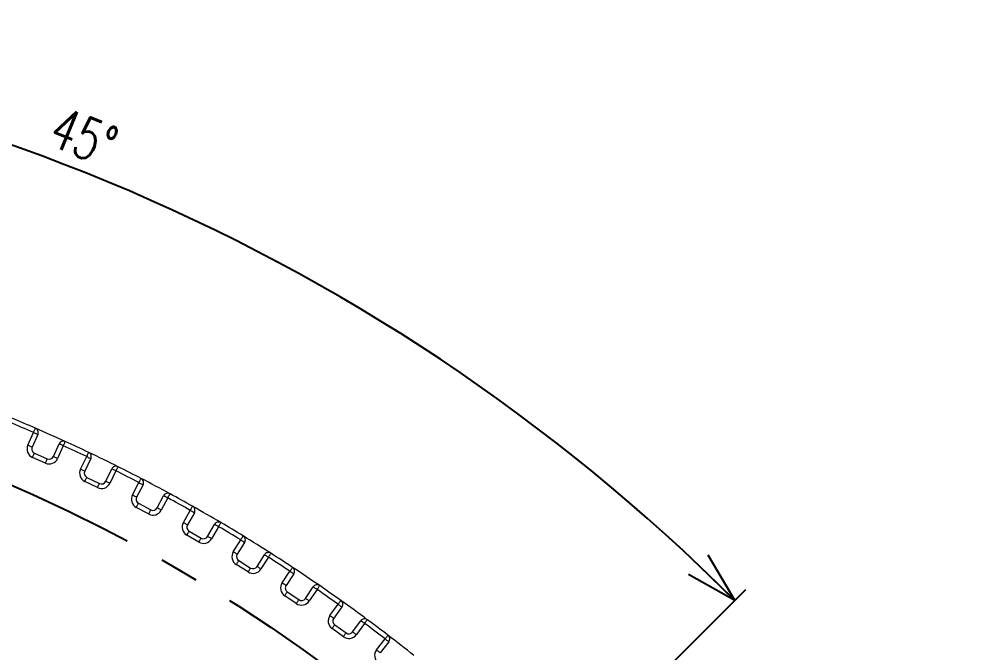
# Model space of a CAD drawing. Header units: millimetres. Extents: x 37 to 851, y 144 to 480.
# Drawn here: x 744.9 to 807, y 404.2 to 445 of the extents above; entities that cross this region are included whole.
import ezdxf

# ---------------------------------------------------------------- set-up
doc = ezdxf.new("R2010")
doc.units = ezdxf.units.MM
doc.linetypes.add('CENTERX2', pattern=[20.32, 12.7, -2.54, 2.54, -2.54])
doc.layers.add('FORMAT', color=7, linetype='Continuous')
doc.styles.add('SLDTEXTSTYLE0', font='TXT', dxfattribs={"width": 0.7, "bigfont": 'bigfont'})
doc.dimstyles.new('SLDDIMSTYLE4', dxfattribs={"dimtxt": 3.031684, "dimasz": 3.302, "dimexe": 0, "dimexo": 0.0625, "dimgap": 0.757921, "dimtad": 1, "dimdec": 1, "dimrnd": 1e-09, "dimzin": 12, "dimdsep": 46, "dimtxsty": 'SLDTEXTSTYLE0', "dimblk1": 'NONE', "dimblk2": 'OPEN30', "dimsah": 1, "dimcen": 0, "dimadec": 0, "dimazin": 3, "dimtfac": 1, "dimtdec": 1, "dimtmove": 0, "dimatfit": 3, "dimldrblk": 'NONE', "dimfxl": 1, "dimfrac": 2, "dimtolj": 1, "dimtzin": 12, "dimarcsym": 0})
doc.dimstyles.new('SLDDIMSTYLE5', dxfattribs={"dimtxt": 3.031684, "dimasz": 3.302, "dimexe": 0, "dimexo": 0.0625, "dimgap": 0.757921, "dimtad": 1, "dimdec": 4, "dimzin": 12, "dimdsep": 46, "dimtxsty": 'SLDTEXTSTYLE0', "dimblk1": 'OPEN30', "dimblk2": 'OPEN30', "dimsah": 1, "dimcen": 0.09, "dimadec": 1, "dimazin": 3, "dimtfac": 1, "dimtdec": 1, "dimtofl": 0, "dimtmove": 0, "dimatfit": 3, "dimldrblk": 'OPEN30', "dimfxl": 1, "dimfrac": 2, "dimtolj": 1, "dimtzin": 12, "dimarcsym": 0})

# ---------------------------------------------------------------- blocks, each defined once
blk = doc.blocks.new('_OPEN30')
at = {"color": 0, "linetype": 'ByBlock', "lineweight": -2}
for p, q in [((-1, 0.267949), (0, 0)), ((0, 0), (-1, -0.267949)), ((0, 0), (-1, 0))]:
    blk.add_line(p, q, dxfattribs=at)
blk = doc.blocks.new('*D12')
at = {"layer": 'FORMAT'}
for q in [(601.281, 401.808), (783.884, 254.165)]:
    blk.add_line((622.14, 384.943), q, dxfattribs=at)
at = {"layer": 'FORMAT', "xscale": 3.302, "yscale": 3.302, "rotation": 321.0429598271}
blk.add_blockref('_OPEN30', (622.14, 384.943, 0.1), dxfattribs=at)
at = {"layer": 'FORMAT', "char_height": 2.6458, "attachment_point": 1, "rotation": 321.04296, "style": 'SLDTEXTSTYLE0'}
for s, insert in [('%%c', (603.425, 404.46, 0.1)), ('208', (606.031, 402.353, 0.1))]:
    blk.add_mtext(s, dxfattribs=dict(at, insert=insert))
blk = doc.blocks.new('_NONE')
blk = doc.blocks.new('*D13')
at = {"layer": 'FORMAT'}
for p, q in [((703.012, 428.054), (703.012, 444.98)), ((776.551, 393.093), (791.702, 408.244))]:
    blk.add_line(p, q, dxfattribs=at)
blk.add_arc((703.012, 319.554), 124.426, 45, 90, dxfattribs=at)
at = {"layer": 'FORMAT', "xscale": 3.302, "yscale": 3.302}
for p, rotation in [((703.012, 443.98, 0.1), 179.2399266086), ((790.995, 407.537, 0.1), 315.7600733914)]:
    blk.add_blockref('_OPEN30', p, dxfattribs=dict(at, rotation=rotation))
at = {"layer": 'FORMAT', "insert": (747.694, 439.416, 0.1), "char_height": 2.6458, "attachment_point": 1, "rotation": 337.5, "style": 'SLDTEXTSTYLE0'}
blk.add_mtext('45°', dxfattribs=at)

msp = doc.modelspace()

# ---------------------------------------------------------------- linework, layer by layer
at = {"color": 7, "linetype": 'Continuous', "lineweight": 15}
for p, q in [((745.49249, 417.5476), (745.85647, 418.36512)), ((746.13054, 418.24309), (745.76656, 417.42558)), ((747.13687, 416.81547), (747.50085, 417.63299)), ((747.77492, 417.51097), (747.41094, 416.69345)), ((746.61877, 416.38936), (745.79658, 416.75543)), ((745.9186, 417.0295), (746.74079, 416.66343)), ((748.88655, 416.00536), (749.27884, 416.80968)), ((749.54847, 416.67816), (749.15618, 415.87385)), ((750.50438, 415.21629), (750.89666, 416.02061)), ((751.1663, 415.8891), (750.77401, 415.08478)), ((749.29431, 415.4727), (750.10323, 415.07817)), ((749.97172, 414.80853), (749.1628, 415.20307)), ((752.22471, 414.34562), (752.64483, 415.13575)), ((752.90971, 414.99491), (752.48959, 414.20478)), ((753.81401, 413.50057), (754.23414, 414.2907)), ((754.49902, 414.14986), (754.0789, 413.35973)), ((753.26745, 413.11165), (752.47279, 413.53417)), ((752.61364, 413.79905), (753.40829, 413.37653)), ((755.50292, 412.57038), (755.95036, 413.34537)), ((756.21016, 413.19538), (755.76272, 412.42038)), ((757.06176, 411.67038), (757.5092, 412.44538)), ((757.76901, 412.29537), (757.32157, 411.52038)), ((756.50195, 411.30077), (755.72253, 411.75077)), ((755.87253, 412.01058), (756.65195, 411.56058)), ((758.71717, 410.68182), (759.19138, 411.44073)), ((759.4458, 411.28175), (758.97158, 410.52284)), ((760.24366, 409.72796), (760.71787, 410.48687)), ((760.97229, 410.32789), (760.49807, 409.56899)), ((759.67129, 409.37811), (758.90805, 409.85504)), ((759.06702, 410.10946), (759.83026, 409.63253)), ((761.86355, 408.68224), (762.36396, 409.42413)), ((762.61268, 409.25636), (762.11227, 408.51448)), ((762.77159, 407.34602), (762.02546, 407.8493)), ((762.19322, 408.09801), (762.93935, 407.59474)), ((763.35582, 407.67569), (763.85623, 408.41758)), ((764.10495, 408.24982), (763.60453, 407.50793)), ((764.93824, 406.57406), (765.46424, 407.29803)), ((765.70694, 407.1217), (765.18094, 406.39773)), ((765.24731, 405.97868), (765.97543, 405.44968)), ((766.39447, 405.51605), (766.92047, 406.24002)), ((767.16317, 406.06369), (766.63717, 405.33971)), ((765.7991, 405.20697), (765.07098, 405.73598)), ((767.93747, 404.35987), (768.48842, 405.06504)), ((768.72482, 404.88034), (768.17388, 404.17517))]:
    msp.add_line(p, q, dxfattribs=at)
at = {"color": 7, "linetype": 'Continuous', "lineweight": 15, "flags": 128}
for points in [[(745.85647, 418.36512), (745.87976, 418.41881), (745.90215, 418.47045), (745.92278, 418.51803), (745.94086, 418.55974), (745.9557, 418.59397), (745.96673, 418.61941), (745.97352, 418.63507), (745.97582, 418.64036)], [(745.85647, 418.36512), (745.90994, 418.34131), (745.96135, 418.31842), (746.00873, 418.29732), (746.05027, 418.27883), (746.08435, 418.26365), (746.10967, 418.25238), (746.12527, 418.24544), (746.13054, 418.24309)], [(747.77492, 417.51097), (747.79924, 417.5642), (747.82263, 417.61539), (747.84419, 417.66256), (747.86309, 417.70391), (747.87859, 417.73785), (747.89011, 417.76306), (747.89721, 417.77858), (747.8996, 417.78383)], [(745.49249, 417.5476), (745.54596, 417.5238), (745.59737, 417.5009), (745.64475, 417.47981), (745.68628, 417.46132), (745.72037, 417.44614), (745.74569, 417.43487), (745.76129, 417.42792), (745.76656, 417.42558)], [(747.77492, 417.51097), (747.72145, 417.53477), (747.67004, 417.55766), (747.62266, 417.57876), (747.58113, 417.59725), (747.54704, 417.61242), (747.52172, 417.6237), (747.50612, 417.63065), (747.50085, 417.63299)], [(745.79658, 416.75543), (745.82038, 416.8089), (745.84327, 416.86031), (745.86437, 416.90769), (745.88286, 416.94922), (745.89803, 416.9833), (745.90931, 417.00863), (745.91625, 417.02423), (745.9186, 417.0295)], [(746.61877, 416.38936), (746.64257, 416.44284), (746.66546, 416.49425), (746.68656, 416.54162), (746.70505, 416.58316), (746.72023, 416.61724), (746.7315, 416.64257), (746.73844, 416.65817), (746.74079, 416.66343)], [(747.41094, 416.69345), (747.35747, 416.71726), (747.30606, 416.74015), (747.25868, 416.76125), (747.21715, 416.77973), (747.18306, 416.79491), (747.15774, 416.80619), (747.14214, 416.81313), (747.13687, 416.81547)], [(749.27884, 416.80968), (749.30398, 416.86253), (749.32815, 416.91335), (749.35043, 416.96018), (749.36997, 417.00124), (749.38599, 417.03493), (749.3979, 417.05996), (749.40524, 417.07538), (749.40771, 417.08058)], [(749.27884, 416.80968), (749.33144, 416.78402), (749.38202, 416.75935), (749.42864, 416.73661), (749.4695, 416.71668), (749.50303, 416.70033), (749.52795, 416.68818), (749.54329, 416.6807), (749.54847, 416.67816)], [(748.88655, 416.00536), (748.93915, 415.97971), (748.98973, 415.95504), (749.03635, 415.9323), (749.07721, 415.91237), (749.11074, 415.89602), (749.13566, 415.88386), (749.151, 415.87638), (749.15618, 415.87385)], [(751.1663, 415.8891), (751.1137, 415.91476), (751.06312, 415.93942), (751.0165, 415.96216), (750.97564, 415.98209), (750.94211, 415.99845), (750.91719, 416.0106), (750.90185, 416.01809), (750.89666, 416.02061)], [(751.1663, 415.8891), (751.19247, 415.94145), (751.21764, 415.99179), (751.24083, 416.03818), (751.26115, 416.07885), (751.27783, 416.11222), (751.29023, 416.13701), (751.29786, 416.15229), (751.30044, 416.15744)], [(749.1628, 415.20307), (749.18845, 415.25567), (749.21313, 415.30625), (749.23586, 415.35287), (749.25579, 415.39373), (749.27215, 415.42726), (749.2843, 415.45218), (749.29178, 415.46752), (749.29431, 415.4727)], [(752.64483, 415.13575), (752.6718, 415.18769), (752.69774, 415.23764), (752.72164, 415.28367), (752.74259, 415.32401), (752.75978, 415.35712), (752.77256, 415.38173), (752.78042, 415.39688), (752.78308, 415.402)], [(749.97172, 414.80853), (749.99737, 414.86114), (750.02204, 414.91172), (750.04478, 414.95833), (750.06471, 414.99919), (750.08106, 415.03273), (750.09322, 415.05765), (750.1007, 415.07299), (750.10323, 415.07817)], [(750.77401, 415.08478), (750.72141, 415.11044), (750.67083, 415.13511), (750.62421, 415.15785), (750.58335, 415.17778), (750.54982, 415.19413), (750.5249, 415.20629), (750.50955, 415.21377), (750.50438, 415.21629)], [(752.64483, 415.13575), (752.69651, 415.10827), (752.7462, 415.08185), (752.79199, 415.05751), (752.83213, 415.03616), (752.86507, 415.01864), (752.88955, 415.00563), (752.90463, 414.99762), (752.90971, 414.99491)], [(752.22471, 414.34562), (752.27639, 414.31814), (752.32608, 414.29172), (752.37187, 414.26737), (752.41201, 414.24603), (752.44495, 414.22851), (752.46943, 414.2155), (752.4845, 414.20748), (752.48959, 414.20478)], [(754.49902, 414.14986), (754.44734, 414.17734), (754.39765, 414.20376), (754.35186, 414.22811), (754.31172, 414.24945), (754.27878, 414.26697), (754.2543, 414.27999), (754.23923, 414.288), (754.23414, 414.2907)], [(754.49902, 414.14986), (754.527, 414.20127), (754.5539, 414.2507), (754.5787, 414.29625), (754.60043, 414.33619), (754.61827, 414.36895), (754.63152, 414.3933), (754.63968, 414.4083), (754.64244, 414.41336)], [(752.47279, 413.53417), (752.50027, 413.58585), (752.52669, 413.63553), (752.55104, 413.68133), (752.57239, 413.72147), (752.5899, 413.75441), (752.60291, 413.77889), (752.61093, 413.79396), (752.61364, 413.79905)], [(754.0789, 413.35973), (754.02722, 413.38721), (753.97753, 413.41362), (753.93174, 413.43797), (753.8916, 413.45932), (753.85866, 413.47684), (753.83418, 413.48985), (753.81911, 413.49786), (753.81401, 413.50057)], [(755.95036, 413.34537), (755.97912, 413.39634), (756.00679, 413.44535), (756.03228, 413.49052), (756.05463, 413.53011), (756.07296, 413.5626), (756.08659, 413.58675), (756.09498, 413.60161), (756.09781, 413.60663)], [(753.26745, 413.11165), (753.29492, 413.16332), (753.32134, 413.21301), (753.3457, 413.2588), (753.36704, 413.29895), (753.38455, 413.33188), (753.39757, 413.35637), (753.40558, 413.37144), (753.40829, 413.37653)], [(755.95036, 413.34537), (756.00104, 413.31611), (756.04978, 413.28797), (756.0947, 413.26204), (756.13407, 413.23931), (756.16638, 413.22065), (756.19039, 413.20679), (756.20517, 413.19826), (756.21016, 413.19538)], [(755.50292, 412.57038), (755.5536, 412.54112), (755.60234, 412.51298), (755.64726, 412.48705), (755.68663, 412.46432), (755.71894, 412.44566), (755.74295, 412.4318), (755.75773, 412.42326), (755.76272, 412.42038)], [(757.76901, 412.29537), (757.71832, 412.32464), (757.66958, 412.35277), (757.62467, 412.37871), (757.5853, 412.40144), (757.55299, 412.4201), (757.52898, 412.43396), (757.51419, 412.44249), (757.5092, 412.44538)], [(757.76901, 412.29537), (757.79876, 412.34577), (757.82738, 412.39424), (757.85375, 412.4389), (757.87686, 412.47804), (757.89583, 412.51017), (757.90993, 412.53404), (757.9186, 412.54874), (757.92153, 412.55371)], [(755.72253, 411.75077), (755.75179, 411.80145), (755.77993, 411.8502), (755.80587, 411.89511), (755.82859, 411.93448), (755.84725, 411.96679), (755.86111, 411.9908), (755.86965, 412.00558), (755.87253, 412.01058)], [(756.50195, 411.30077), (756.53121, 411.35145), (756.55936, 411.40019), (756.58529, 411.44511), (756.60802, 411.48448), (756.62667, 411.51679), (756.64053, 411.5408), (756.64907, 411.55558), (756.65195, 411.56058)], [(757.32157, 411.52038), (757.27088, 411.54965), (757.22214, 411.57779), (757.17723, 411.60372), (757.13786, 411.62645), (757.10555, 411.6451), (757.08154, 411.65897), (757.06675, 411.6675), (757.06176, 411.67038)], [(759.19138, 411.44073), (759.22191, 411.49066), (759.25127, 411.53867), (759.27832, 411.58293), (759.30204, 411.62171), (759.3215, 411.65354), (759.33596, 411.67719), (759.34486, 411.69176), (759.34787, 411.69668)], [(759.19138, 411.44073), (759.24102, 411.40971), (759.28874, 411.37988), (759.33273, 411.3524), (759.37128, 411.32831), (759.40292, 411.30854), (759.42643, 411.29385), (759.44091, 411.2848), (759.4458, 411.28175)], [(758.71717, 410.68182), (758.7668, 410.65081), (758.81453, 410.62098), (758.85851, 410.5935), (758.89707, 410.56941), (758.92871, 410.54964), (758.95222, 410.53495), (758.96669, 410.5259), (758.97158, 410.52284)], [(760.97229, 410.32789), (760.92265, 410.35891), (760.87493, 410.38873), (760.83094, 410.41622), (760.79238, 410.44031), (760.76075, 410.46008), (760.73723, 410.47477), (760.72276, 410.48382), (760.71787, 410.48687)], [(760.97229, 410.32789), (761.00378, 410.37722), (761.03407, 410.42465), (761.06198, 410.46837), (761.08645, 410.50669), (761.10652, 410.53813), (761.12144, 410.5615), (761.13063, 410.57589), (761.13373, 410.58075)], [(758.90805, 409.85504), (758.93906, 409.90468), (758.96888, 409.95241), (758.99637, 409.99639), (759.02046, 410.03494), (759.04023, 410.06658), (759.05492, 410.09009), (759.06396, 410.10457), (759.06702, 410.10946)], [(760.49807, 409.56899), (760.44844, 409.60001), (760.40071, 409.62983), (760.35672, 409.65731), (760.31817, 409.68141), (760.28653, 409.70117), (760.26302, 409.71586), (760.24854, 409.72491), (760.24366, 409.72796)], [(762.36396, 409.42413), (762.39622, 409.47296), (762.42723, 409.51992), (762.45582, 409.5632), (762.48087, 409.60114), (762.50143, 409.63227), (762.51671, 409.6554), (762.52611, 409.66965), (762.52929, 409.67446)], [(759.67129, 409.37811), (759.7023, 409.42775), (759.73213, 409.47547), (759.75961, 409.51946), (759.7837, 409.55801), (759.80347, 409.58965), (759.81816, 409.61317), (759.82721, 409.62764), (759.83026, 409.63253)], [(762.36396, 409.42413), (762.41249, 409.3914), (762.45914, 409.35993), (762.50214, 409.33092), (762.53983, 409.3055), (762.57076, 409.28464), (762.59374, 409.26914), (762.6079, 409.25959), (762.61268, 409.25636)], [(761.86355, 408.68224), (761.91208, 408.64951), (761.95873, 408.61804), (762.00173, 408.58903), (762.03942, 408.56361), (762.07035, 408.54275), (762.09333, 408.52725), (762.10749, 408.5177), (762.11227, 408.51448)], [(764.10495, 408.24982), (764.13814, 408.29802), (764.17007, 408.34437), (764.19949, 408.38708), (764.22528, 408.42452), (764.24644, 408.45525), (764.26216, 408.47808), (764.27185, 408.49214), (764.27512, 408.49688)], [(762.02546, 407.8493), (762.05819, 407.89782), (762.08966, 407.94447), (762.11866, 407.98747), (762.14408, 408.02516), (762.16494, 408.05609), (762.18045, 408.07908), (762.18999, 408.09323), (762.19322, 408.09801)], [(764.10495, 408.24982), (764.05642, 408.28255), (764.00977, 408.31402), (763.96677, 408.34302), (763.92908, 408.36844), (763.89815, 408.3893), (763.87517, 408.40481), (763.86101, 408.41435), (763.85623, 408.41758)], [(762.77159, 407.34602), (762.80432, 407.39455), (762.83579, 407.4412), (762.8648, 407.4842), (762.89022, 407.52189), (762.91108, 407.55282), (762.92658, 407.5758), (762.93613, 407.58995), (762.93935, 407.59474)], [(763.60453, 407.50793), (763.55601, 407.54066), (763.50935, 407.57213), (763.46636, 407.60113), (763.42867, 407.62655), (763.39774, 407.64742), (763.37476, 407.66292), (763.3606, 407.67247), (763.35582, 407.67569)], [(765.46424, 407.29803), (765.49817, 407.34572), (765.53081, 407.39157), (765.56089, 407.43383), (765.58725, 407.47086), (765.60888, 407.50125), (765.62495, 407.52384), (765.63486, 407.53775), (765.6382, 407.54245)], [(765.46424, 407.29803), (765.51159, 407.26363), (765.55712, 407.23055), (765.59908, 407.20006), (765.63585, 407.17335), (765.66604, 407.15142), (765.68847, 407.13513), (765.70228, 407.12509), (765.70694, 407.1217)], [(764.93824, 406.57406), (764.98559, 406.53966), (765.03112, 406.50658), (765.07308, 406.47609), (765.10986, 406.44937), (765.14004, 406.42744), (765.16247, 406.41114), (765.17628, 406.40112), (765.18094, 406.39773)], [(765.07098, 405.73598), (765.10538, 405.78333), (765.13846, 405.82886), (765.16894, 405.87082), (765.19567, 405.9076), (765.2176, 405.93778), (765.23389, 405.96021), (765.24392, 405.97402), (765.24731, 405.97868)], [(767.16317, 406.06369), (767.11582, 406.09809), (767.07029, 406.13117), (767.02833, 406.16165), (766.99155, 406.18837), (766.96137, 406.2103), (766.93895, 406.2266), (766.92513, 406.23663), (766.92047, 406.24002)], [(767.16317, 406.06369), (767.19803, 406.1107), (767.23155, 406.1559), (767.26245, 406.19757), (767.28952, 406.23408), (767.31175, 406.26405), (767.32826, 406.28632), (767.33843, 406.30003), (767.34187, 406.30466)], [(765.7991, 405.20697), (765.8335, 405.25432), (765.86658, 405.29985), (765.89706, 405.34181), (765.92378, 405.37859), (765.94571, 405.40877), (765.962, 405.4312), (765.97204, 405.44501), (765.97543, 405.44968)], [(766.63717, 405.33971), (766.58983, 405.37411), (766.5443, 405.40719), (766.50233, 405.43767), (766.46556, 405.4644), (766.43538, 405.48633), (766.41294, 405.50262), (766.39914, 405.51266), (766.39447, 405.51605)], [(768.48842, 405.06504), (768.524, 405.11151), (768.55822, 405.15619), (768.58975, 405.19737), (768.61738, 405.23347), (768.64007, 405.26309), (768.65692, 405.2851), (768.6673, 405.29865), (768.6708, 405.30324)], [(768.48842, 405.06504), (768.53454, 405.02901), (768.57889, 404.99436), (768.61976, 404.96242), (768.65558, 404.93444), (768.68498, 404.91147), (768.70683, 404.8944), (768.72028, 404.88389), (768.72482, 404.88034)], [(767.93747, 404.35987), (767.9836, 404.32383), (768.02794, 404.28918), (768.06881, 404.25725), (768.10464, 404.22926), (768.13404, 404.20629), (768.15589, 404.18923), (768.16933, 404.17871), (768.17388, 404.17517)]]:
    msp.add_lwpolyline(points, dxfattribs=at)
at = {"color": 7, "linetype": 'Continuous', "lineweight": 15}
for centre, radius, start, end in [((703.01224, 319.55387), 107.7, 66.5586028, 67.4413972), ((703.01224, 319.55387), 108, 66.5586028, 67.4413972), ((745.85647, 418.36511), 0.3, 336, 66.5586028), ((703.01224, 319.55387), 108, 65.4413972, 66.5586028), ((747.77492, 417.51097), 0.3, 65.4413972, 156), ((703.01224, 319.55387), 108, 64.5586028, 65.4413972), ((746.04062, 417.30356), 0.6, 156, 246), ((746.04062, 417.30356), 0.3, 156, 246), ((703.01224, 319.55387), 107.7, 64.5586028, 65.4413972), ((746.86281, 416.93749), 0.6, 246, 336), ((746.86281, 416.93749), 0.3, 246, 336), ((749.27884, 416.80968), 0.3, 334, 64.5586028), ((703.01224, 319.55387), 108, 63.4413972, 64.5586028), ((749.42582, 415.74234), 0.6, 154, 244), ((749.42582, 415.74234), 0.3, 154, 244), ((751.1663, 415.8891), 0.3, 63.4413972, 154), ((703.01224, 319.55387), 107.7, 62.5586028, 63.4413972), ((703.01224, 319.55387), 108, 62.5586028, 63.4413972), ((752.64483, 415.13575), 0.3, 332, 62.5586028), ((703.01224, 319.55387), 108, 61.4413972, 62.5586028), ((750.23474, 415.34781), 0.6, 244, 334), ((750.23474, 415.34781), 0.3, 244, 334), ((752.75448, 414.06394), 0.6, 152, 242), ((752.75448, 414.06394), 0.3, 152, 242), ((754.49902, 414.14986), 0.3, 61.4413972, 152), ((703.01224, 319.55387), 107.7, 60.5586028, 61.4413972), ((703.01224, 319.55387), 108, 60.5586028, 61.4413972), ((753.54913, 413.64141), 0.3, 242, 332), ((755.95036, 413.34537), 0.3, 330, 60.5586028), ((703.01224, 319.55387), 108, 59.4413972, 60.5586028), ((753.54913, 413.64141), 0.6, 242, 332), ((756.02253, 412.27038), 0.6, 150, 240), ((756.02253, 412.27038), 0.3, 150, 240), ((757.76901, 412.29537), 0.3, 59.4413972, 150), ((703.01224, 319.55387), 107.7, 58.5586028, 59.4413972), ((703.01224, 319.55387), 108, 58.5586028, 59.4413972), ((756.80195, 411.82038), 0.3, 240, 330), ((759.19138, 411.44072), 0.3, 328, 58.5586028), ((703.01224, 319.55387), 108, 57.4413972, 58.5586028), ((756.80195, 411.82038), 0.6, 240, 330), ((759.226, 410.36387), 0.6, 148, 238), ((759.226, 410.36387), 0.3, 148, 238), ((760.97228, 410.32789), 0.3, 57.4413972, 148), ((703.01224, 319.55387), 107.7, 56.5586028, 57.4413972), ((703.01224, 319.55387), 108, 56.5586028, 57.4413972), ((759.98924, 409.88694), 0.3, 238, 328), ((762.36397, 409.42413), 0.3, 326, 56.5586028), ((703.01224, 319.55387), 108, 55.4413972, 56.5586028), ((759.98924, 409.88694), 0.6, 238, 328), ((762.36098, 408.34672), 0.6, 146, 236), ((762.36098, 408.34672), 0.3, 146, 236), ((764.10494, 408.24982), 0.3, 55.4413972, 146), ((703.01224, 319.55387), 108, 54.5586028, 55.4413972), ((703.01224, 319.55387), 107.7, 54.5586028, 55.4413972), ((763.10711, 407.84345), 0.6, 236, 326), ((763.10711, 407.84345), 0.3, 236, 326), ((765.46424, 407.29803), 0.3, 324, 54.5586028), ((703.01224, 319.55387), 108, 53.4413972, 54.5586028), ((765.42365, 406.22139), 0.6, 144, 234), ((765.42365, 406.22139), 0.3, 144, 234), ((767.16317, 406.06369), 0.3, 53.4413972, 144), ((703.01224, 319.55387), 107.7, 52.5586028, 53.4413972), ((703.01224, 319.55387), 108, 52.5586028, 53.4413972), ((766.15176, 405.69238), 0.6, 234, 324), ((766.15176, 405.69238), 0.3, 234, 324), ((768.48842, 405.06504), 0.3, 322, 52.5586028), ((703.01224, 319.55387), 108, 51.4413972, 52.5586028), ((768.41028, 403.99047), 0.6, 142, 232)]:
    msp.add_arc(centre, radius, start, end, dxfattribs=at)
at = {"layer": 'FORMAT', "linetype": 'CENTERX2'}
msp.add_circle((703.01224, 319.55387), 104, dxfattribs=at)

# ---------------------------------------------------------------- dimensions: what is measured, and where the dimension line sits
at = {"layer": 'FORMAT'}
dim = msp.add_angular_dim_2l(base=(750.62813, 434.5088), line1=((703.01224, 319.55387), (776.55135, 393.09298)), line2=((703.01224, 428.05387), (703.01224, 211.05387)), dimstyle='SLDDIMSTYLE5', dxfattribs=at)
dim.commit()
dim.dimension.update_dxf_attribs({"geometry": '*D13', "text_midpoint": (750.62813, 434.5088), "dimtype": 162})
dim = msp.add_diameter_dim_2p(p1=(783.88447, 254.16517), p2=(622.14001, 384.94257), dimstyle='SLDDIMSTYLE4', dxfattribs=at)
dim.commit()
dim.dimension.update_dxf_attribs({"geometry": '*D12', "text_midpoint": (605.45345, 398.4344), "dimtype": 163})

doc.saveas('drawing.dxf')
